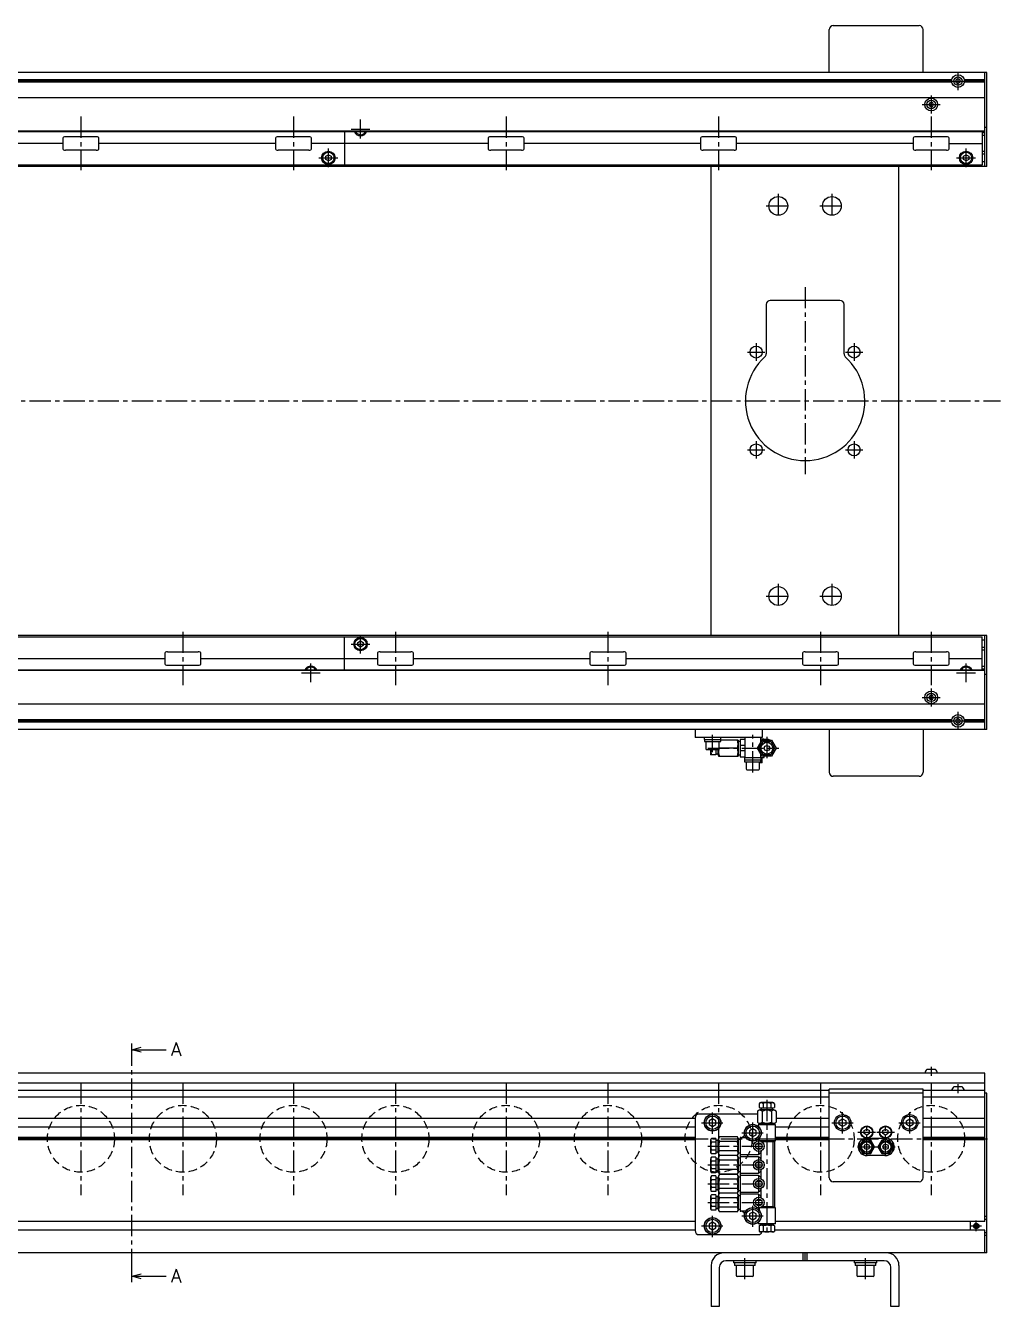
# Model space of a CAD drawing. Extents: x -10 to 2706, y -8 to 1001.
# Drawn here: x 1322 to 2049, y 28 to 983 of the extents above; entities that cross this region are included whole.
import ezdxf

# ---------------------------------------------------------------- set-up
doc = ezdxf.new("R2010")
doc.units = 0
doc.header["$LTSCALE"] = 0.5
doc.linetypes.add('CENTER', pattern=[50.8, 31.75, -6.35, 6.35, -6.35])
doc.linetypes.add('DASHED', pattern=[19.05, 12.7, -6.35])
for name, color, linetype in [('MSM_CENTER', 1, 'CENTER'), ('MSM_CONTINUOUS', 7, 'CONTINUOUS'), ('MSM_DASHED', 4, 'DASHED'), ('MSM_PART_NUMBER', 7, 'CONTINUOUS')]:
    doc.layers.add(name, color=color, linetype=linetype)
doc.styles.get("Standard").update_dxf_attribs({"font": 'txt.shx', "height": 10, "bigfont": 'bigfont.shx'})

# ---------------------------------------------------------------- blocks, each defined once
blk = doc.blocks.new('*U88')
at = {"layer": 'MSM_PART_NUMBER'}
blk.add_text('A', height=10, dxfattribs=at).set_placement((1430.33, 214.87))
blk = doc.blocks.new('*U89')
at = {"layer": 'MSM_PART_NUMBER'}
blk.add_text('A', height=10, dxfattribs=at).set_placement((1430.33, 45.87))

msp = doc.modelspace()

# ---------------------------------------------------------------- linework, layer by layer
at = {"layer": 'MSM_CENTER'}
for p, q in [((2017.25, 948.8), (2017.25, 935.3)), ((2010.5, 942.05), (2024, 942.05)), ((1997.25, 931.3), (1997.25, 917.8)), ((1990.5, 924.55), (2004, 924.55)), ((1363.25, 915.5), (1363.25, 875.5)), ((1521.75, 915.5), (1521.75, 875.5)), ((1571.75, 899.25), (1571.75, 913.25)), ((1680.25, 915.5), (1680.25, 875.5)), ((1838.75, 915.5), (1838.75, 875.5)), ((1997.25, 915.5), (1997.25, 875.5)), ((1564.75, 906.25), (1578.75, 906.25)), ((1547.75, 877.75), (1547.75, 891.75)), ((2023.25, 877.75), (2023.25, 891.75)), ((1540.75, 884.75), (1554.75, 884.75)), ((2016.25, 884.75), (2030.25, 884.75)), ((1883.25, 857.9), (1883.25, 839.9)), ((1923.25, 857.9), (1923.25, 839.9)), ((1874.25, 848.9), (1892.25, 848.9)), ((1914.25, 848.9), (1932.25, 848.9)), ((1903.25, 788.4), (1903.25, 648.9)), ((1866.75, 746.4), (1866.75, 733.4)), ((1939.75, 746.4), (1939.75, 733.4)), ((1860.25, 739.9), (1873.25, 739.9)), ((1933.25, 739.9), (1946.25, 739.9)), ((359.75, 703.4), (2048.85, 703.4)), ((1866.75, 673.4), (1866.75, 660.4)), ((1939.75, 673.4), (1939.75, 660.4)), ((1860.25, 666.9), (1873.25, 666.9)), ((1933.25, 666.9), (1946.25, 666.9)), ((1883.25, 566.9), (1883.25, 548.9)), ((1923.25, 566.9), (1923.25, 548.9)), ((1874.25, 557.9), (1892.25, 557.9)), ((1914.25, 557.9), (1932.25, 557.9)), ((1439.25, 531.3), (1439.25, 491.3)), ((1571.75, 515.05), (1571.75, 529.05)), ((1597.75, 531.3), (1597.75, 491.3)), ((1756.25, 531.3), (1756.25, 491.3)), ((1914.75, 531.3), (1914.75, 491.3)), ((1997.25, 531.3), (1997.25, 491.3)), ((1564.75, 522.05), (1578.75, 522.05)), ((1534.75, 493.55), (1534.75, 507.55)), ((2023.25, 493.55), (2023.25, 507.55)), ((1527.75, 500.55), (1541.75, 500.55)), ((2016.25, 500.55), (2030.25, 500.55)), ((1997.25, 489), (1997.25, 475.5)), ((1990.5, 482.25), (2004, 482.25)), ((2017.25, 471.5), (2017.25, 458)), ((2010.5, 464.75), (2024, 464.75)), ((1834.25, 441.3), (1834.25, 454.4)), ((1864.25, 426.3), (1864.25, 454.4)), ((1874.75, 452.9), (1874.75, 435.9)), ((1830.75, 444.4), (1883.68, 444.4)), ((1401.25, 55), (1401.25, 215)), ((1997.25, 206.75), (1997.25, 200)), ((1363.25, 195), (1363.25, 111)), ((1439.25, 195), (1439.25, 111)), ((1521.75, 195), (1521.75, 111)), ((1597.75, 195), (1597.75, 111)), ((1680.25, 195), (1680.25, 111)), ((1756.25, 195), (1756.25, 111)), ((1838.75, 195), (1838.75, 111)), ((1914.75, 195), (1914.75, 111)), ((1997.25, 195), (1997.25, 111)), ((2017.25, 193.75), (2017.25, 187)), ((1874.75, 182), (1874.75, 81.5)), ((1834.25, 156.75), (1834.25, 173.25)), ((1931.25, 156.9), (1931.25, 173.1)), ((1981.25, 156.9), (1981.25, 173.1)), ((1826, 165), (1842.5, 165)), ((1864.25, 149.25), (1864.25, 165.75)), ((1923.15, 165), (1939.35, 165)), ((1949.25, 139.97), (1949.25, 164.6)), ((1963.25, 139.97), (1963.25, 164.6)), ((1973.15, 165), (1989.35, 165)), ((367.25, 153), (2039.25, 153)), ((1856, 157.5), (1872.5, 157.5)), ((1868.75, 141.5), (1868.75, 153.5)), ((1942.66, 158), (1955.85, 158)), ((1956.66, 158), (1969.85, 158)), ((1830.75, 147.5), (1874.75, 147.5)), ((1942.21, 147), (1970.29, 147)), ((1868.75, 127.5), (1868.75, 139.5)), ((1830.75, 133.5), (1874.75, 133.5)), ((1868.75, 113.5), (1868.75, 125.5)), ((1830.75, 119.5), (1874.75, 119.5)), ((1830.75, 105.5), (1874.75, 105.5)), ((1868.75, 99.5), (1868.75, 111.5)), ((1834.25, 79.75), (1834.25, 96.25)), ((1864.25, 87.25), (1864.25, 103.75)), ((1826, 88), (1842.5, 88)), ((1856, 95.5), (1872.5, 95.5)), ((2026.85, 88), (2034.85, 88)), ((2030.85, 84), (2030.85, 92)), ((1858.25, 48.4), (1858.25, 64)), ((1948.25, 48.4), (1948.25, 64))]:
    msp.add_line(p, q, dxfattribs=at)
at = {"layer": 'MSM_CONTINUOUS'}
for p, q in [((1921.25, 948.4), (1921.25, 980.4)), ((1924.25, 983.4), (1988.25, 983.4)), ((1991.25, 948.4), (1991.25, 980.4)), ((2038.85, 948.4), (370.65, 948.4)), ((2037.25, 948.35), (372.25, 948.35)), ((2037.25, 878.4), (2037.25, 948.4)), ((2038.85, 878.4), (2038.85, 948.4)), ((2012.58, 942.92), (396.92, 942.92)), ((2012.58, 941.18), (396.92, 941.18)), ((2012.5, 942.05), (397, 942.05)), ((2017.25, 943.78), (2015.75, 942.92)), ((2015.75, 942.92), (2015.75, 941.18)), ((2015.75, 941.18), (2017.25, 940.32)), ((2018.75, 942.92), (2017.25, 943.78)), ((2017.25, 940.32), (2018.75, 941.18)), ((2018.75, 941.18), (2018.75, 942.92)), ((2037.25, 942.92), (2021.92, 942.92)), ((2037.25, 941.18), (2021.92, 941.18)), ((2037.25, 942.05), (2022, 942.05)), ((2037.25, 929.55), (372.25, 929.55)), ((1996.38, 926.05), (1995.52, 924.55)), ((1995.52, 924.55), (1996.38, 923.05)), ((1996.38, 926.05), (1998.12, 926.05)), ((1996.38, 923.05), (1998.12, 923.05)), ((1998.98, 924.55), (1998.12, 926.05)), ((1998.12, 923.05), (1998.98, 924.55)), ((2037.25, 904.15), (372.25, 904.15)), ((2037.25, 904.55), (422.25, 904.55)), ((1349.81, 899.5), (1349.81, 891.5)), ((1374.72, 900.5), (1351.78, 900.5)), ((1376.69, 891.5), (1376.69, 899.5)), ((1508.31, 899.5), (1508.31, 891.5)), ((1533.22, 900.5), (1510.28, 900.5)), ((1535.19, 891.5), (1535.19, 899.5)), ((1559.75, 904.15), (1559.75, 879.4)), ((1571.75, 903.94), (1571.39, 904.15)), ((1572.11, 904.15), (1571.75, 903.94)), ((1666.81, 899.5), (1666.81, 891.5)), ((1691.72, 900.5), (1668.78, 900.5)), ((1693.69, 891.5), (1693.69, 899.5)), ((1825.31, 899.5), (1825.31, 891.5)), ((1850.22, 900.5), (1827.28, 900.5)), ((1852.19, 891.5), (1852.19, 899.5)), ((1983.81, 899.5), (1983.81, 891.5)), ((2008.72, 900.5), (1985.78, 900.5)), ((2010.69, 891.5), (2010.69, 899.5)), ((2035.25, 904.15), (2035.25, 879.4)), ((2037.25, 903.4), (2035.25, 903.4)), ((2037.25, 901.4), (2035.25, 901.4)), ((2038.85, 907.4), (2037.25, 907.4)), ((1349.81, 895.5), (1218.19, 895.5)), ((1374.72, 890.5), (1351.78, 890.5)), ((1508.31, 895.5), (1376.69, 895.5)), ((1533.22, 890.5), (1510.28, 890.5)), ((1666.81, 895.5), (1535.19, 895.5)), ((1691.72, 890.5), (1668.78, 890.5)), ((1825.31, 895.5), (1693.69, 895.5)), ((1850.22, 890.5), (1827.28, 890.5)), ((1983.81, 895.5), (1852.19, 895.5)), ((2008.72, 890.5), (1985.78, 890.5)), ((2010.69, 895.5), (2035.25, 895.5)), ((2037.25, 889.4), (2035.25, 889.4)), ((2035.25, 879.4), (450.25, 879.4)), ((1545.75, 885.9), (1547.75, 887.06)), ((1545.75, 883.6), (1545.75, 885.9)), ((1547.75, 882.44), (1545.75, 883.6)), ((1547.75, 887.06), (1549.75, 885.9)), ((1549.75, 883.6), (1547.75, 882.44)), ((1549.75, 885.9), (1549.75, 883.6)), ((2021.25, 885.9), (2023.25, 887.06)), ((2021.25, 883.6), (2021.25, 885.9)), ((2023.25, 882.44), (2021.25, 883.6)), ((2023.25, 887.06), (2025.25, 885.9)), ((2025.25, 883.6), (2023.25, 882.44)), ((2025.25, 885.9), (2025.25, 883.6)), ((2037.25, 887.4), (2035.25, 887.4)), ((2037.25, 881.9), (2035.25, 881.9)), ((2038.85, 878.4), (450.25, 878.4)), ((1833.25, 528.4), (1833.25, 878.4)), ((1973.25, 528.4), (1973.25, 878.4)), ((1874.25, 775.4), (1874.25, 738.5)), ((1929.25, 778.4), (1877.25, 778.4)), ((1932.25, 738.5), (1932.25, 775.4)), ((2038.85, 528.4), (450.25, 528.4)), ((450.25, 527.4), (2035.25, 527.4)), ((1559.75, 502.65), (1559.75, 527.4)), ((2035.25, 502.65), (2035.25, 527.4)), ((2037.25, 458.4), (2037.25, 528.4)), ((2038.85, 458.4), (2038.85, 528.4)), ((1427.78, 516.3), (1450.72, 516.3)), ((1569.75, 523.2), (1571.75, 524.36)), ((1569.75, 520.9), (1569.75, 523.2)), ((1571.75, 519.74), (1569.75, 520.9)), ((1571.75, 524.36), (1573.75, 523.2)), ((1573.75, 520.9), (1571.75, 519.74)), ((1573.75, 523.2), (1573.75, 520.9)), ((1586.28, 516.3), (1609.22, 516.3)), ((1744.78, 516.3), (1767.72, 516.3)), ((1903.28, 516.3), (1926.22, 516.3)), ((1985.78, 516.3), (2008.72, 516.3)), ((2037.25, 524.9), (2035.25, 524.9)), ((2037.25, 519.4), (2035.25, 519.4)), ((2037.25, 517.4), (2035.25, 517.4)), ((1294.19, 511.3), (1425.81, 511.3)), ((1425.81, 515.3), (1425.81, 507.3)), ((1452.69, 507.3), (1452.69, 515.3)), ((1452.69, 511.3), (1584.31, 511.3)), ((1584.31, 515.3), (1584.31, 507.3)), ((1611.19, 507.3), (1611.19, 515.3)), ((1611.19, 511.3), (1742.81, 511.3)), ((1742.81, 515.3), (1742.81, 507.3)), ((1769.69, 507.3), (1769.69, 515.3)), ((1769.69, 511.3), (1901.31, 511.3)), ((1901.31, 515.3), (1901.31, 507.3)), ((1928.19, 507.3), (1928.19, 515.3)), ((1928.19, 511.3), (1983.81, 511.3)), ((1983.81, 515.3), (1983.81, 507.3)), ((2010.69, 507.3), (2010.69, 515.3)), ((2010.69, 511.3), (2035.25, 511.3)), ((2037.25, 502.65), (372.25, 502.65)), ((2037.25, 502.25), (422.25, 502.25)), ((1427.78, 506.3), (1450.72, 506.3)), ((1534.39, 502.65), (1534.75, 502.86)), ((1534.75, 502.86), (1535.11, 502.65)), ((1586.28, 506.3), (1609.22, 506.3)), ((1744.78, 506.3), (1767.72, 506.3)), ((1903.28, 506.3), (1926.22, 506.3)), ((1985.78, 506.3), (2008.72, 506.3)), ((2022.89, 502.65), (2023.25, 502.86)), ((2023.25, 502.86), (2023.61, 502.65)), ((2037.25, 505.4), (2035.25, 505.4)), ((2037.25, 503.4), (2035.25, 503.4)), ((2038.85, 499.4), (2037.25, 499.4)), ((1996.38, 483.75), (1995.52, 482.25)), ((1995.52, 482.25), (1996.38, 480.75)), ((1998.12, 483.75), (1996.38, 483.75)), ((1998.12, 480.75), (1996.38, 480.75)), ((1998.98, 482.25), (1998.12, 483.75)), ((1998.12, 480.75), (1998.98, 482.25)), ((2037.25, 477.25), (372.25, 477.25)), ((2012.58, 465.62), (396.92, 465.62)), ((2012.58, 463.88), (396.92, 463.88)), ((2012.5, 464.75), (397, 464.75)), ((2017.25, 466.48), (2015.75, 465.62)), ((2015.75, 465.62), (2015.75, 463.88)), ((2015.75, 463.88), (2017.25, 463.02)), ((2018.75, 465.62), (2017.25, 466.48)), ((2017.25, 463.02), (2018.75, 463.88)), ((2018.75, 463.88), (2018.75, 465.62)), ((2037.25, 465.62), (2021.92, 465.62)), ((2037.25, 463.88), (2021.92, 463.88)), ((2037.25, 464.75), (2022, 464.75)), ((2038.85, 458.4), (370.65, 458.4)), ((2037.25, 458.45), (372.25, 458.45)), ((1821.25, 458.4), (1821.25, 452.4)), ((1871.25, 452.4), (1821.25, 452.4)), ((1828, 452.4), (1828, 450.8)), ((1828, 450.8), (1840.5, 450.8)), ((1828.15, 450.8), (1828.15, 449.3)), ((1828.15, 449.3), (1840.35, 449.3)), ((1829.25, 449.3), (1829.25, 443.8)), ((1839.25, 443.8), (1839.25, 449.3)), ((1840.35, 449.3), (1840.35, 450.8)), ((1853.25, 450.4), (1840.35, 450.4)), ((1840.5, 450.8), (1840.5, 452.4)), ((1853.25, 450.4), (1853.25, 438.4)), ((1854.75, 449.4), (1853.25, 449.4)), ((1858.25, 450.9), (1854.75, 450.9)), ((1854.75, 450.9), (1854.75, 437.9)), ((1858.25, 452.4), (1858.25, 437.4)), ((1867.82, 444.4), (1871.29, 450.4)), ((1868.98, 444.4), (1871.86, 449.4)), ((1870.25, 448.61), (1870.25, 452.4)), ((1870.25, 451.4), (1872.75, 451.4)), ((1871.25, 458.4), (1871.25, 452.4)), ((1871.29, 450.4), (1878.21, 450.4)), ((1871.86, 449.4), (1877.64, 449.4)), ((1872.75, 450.58), (1872.75, 451.4)), ((1877.64, 449.4), (1880.52, 444.4)), ((1878.21, 450.4), (1881.68, 444.4)), ((1921.25, 458.4), (1921.25, 426.4)), ((1991.25, 458.4), (1991.25, 426.4)), ((1829.75, 443.3), (1838.75, 443.3)), ((1832.75, 443.3), (1832.75, 440)), ((1836.75, 443.3), (1836.75, 439.4)), ((1836.75, 440.15), (1838.25, 440.15)), ((1838.25, 443.3), (1838.25, 439.4)), ((1838.75, 443.3), (1838.75, 438.4)), ((1852.71, 444.4), (1839.29, 444.4)), ((1858.25, 446.4), (1854.75, 446.4)), ((1858.25, 442.4), (1854.75, 442.4)), ((1871.29, 438.4), (1867.82, 444.4)), ((1871.86, 439.4), (1868.98, 444.4)), ((1870.25, 437.4), (1870.25, 440.19)), ((1880.52, 444.4), (1877.64, 439.4)), ((1881.68, 444.4), (1878.21, 438.4)), ((1836.75, 439.4), (1832.87, 439.4)), ((1838.25, 439.4), (1838.75, 439.4)), ((1838.75, 438.4), (1853.25, 438.4)), ((1853.25, 439.4), (1854.75, 439.4)), ((1854.75, 437.9), (1858.25, 437.9)), ((1858, 437.4), (1872.75, 437.4)), ((1858, 437.4), (1858, 435.8)), ((1858, 435.8), (1870.5, 435.8)), ((1858.15, 435.8), (1858.15, 434.3)), ((1858.15, 434.3), (1870.35, 434.3)), ((1859.25, 434.3), (1859.25, 428.9)), ((1869.25, 428.9), (1869.25, 434.3)), ((1871.25, 433.4), (1869.25, 433.4)), ((1870.35, 434.3), (1870.35, 435.8)), ((1870.5, 435.8), (1870.5, 437.4)), ((1870.5, 436.4), (1870.75, 436.4)), ((1870.75, 433.4), (1870.75, 436.4)), ((1871.25, 433.4), (1871.25, 437.4)), ((1878.21, 438.4), (1871.29, 438.4)), ((1877.64, 439.4), (1871.86, 439.4)), ((1872.75, 437.4), (1872.75, 438.4)), ((1859.85, 428.3), (1868.65, 428.3)), ((1988.25, 423.4), (1924.25, 423.4)), ((1401.25, 215), (1401.25, 224)), ((1401.25, 219.5), (1408.25, 221.38)), ((1401.25, 219.5), (1426.85, 219.5)), ((1408.25, 217.62), (1401.25, 219.5)), ((2037.25, 202), (372.25, 202)), ((2000.38, 204.75), (1994.13, 204.75)), ((2037.25, 91.25), (2037.25, 202)), ((2037.25, 194.6), (674.41, 194.6)), ((2020.38, 191.75), (2014.13, 191.75)), ((1921.25, 189), (676.65, 189)), ((1921.25, 184), (678.65, 184)), ((1991.25, 190), (1921.25, 190)), ((1921.25, 124), (1921.25, 190)), ((1991.25, 187), (1921.25, 187)), ((1991.25, 124), (1991.25, 190)), ((2037.25, 189), (1991.25, 189)), ((2037.25, 184), (1991.25, 184)), ((2038.85, 187), (2037.25, 187)), ((2038.85, 68), (2038.85, 187)), ((1867.82, 173.5), (1867.82, 165.5)), ((1868.98, 179.2), (1868.98, 176.3)), ((1879.95, 174.5), (1869.55, 174.5)), ((1879.15, 180), (1870.35, 180)), ((1870.48, 176), (1879.02, 176)), ((1870.5, 176), (1870.5, 174.5)), ((1871.29, 173.5), (1871.29, 165.5)), ((1871.86, 179.2), (1871.86, 176.3)), ((1877.64, 179.2), (1877.64, 176.3)), ((1878.21, 173.5), (1878.21, 165.5)), ((1879, 174.5), (1879, 176)), ((1880.52, 179.2), (1880.52, 176.3)), ((1881.68, 173.5), (1881.68, 165.5)), ((1821.25, 168.25), (667.25, 168.25)), ((1821.25, 168.5), (1821.25, 84.5)), ((1867.82, 171.5), (1824.25, 171.5)), ((1834.25, 167.89), (1831.75, 166.44)), ((1831.75, 166.44), (1831.75, 163.56)), ((1831.75, 163.56), (1834.25, 162.11)), ((1836.75, 166.44), (1834.25, 167.89)), ((1834.25, 162.11), (1836.75, 163.56)), ((1836.75, 163.56), (1836.75, 166.44)), ((1868.25, 163.5), (1868.25, 162.3)), ((1881.25, 163.5), (1868.25, 163.5)), ((1879.95, 164.5), (1869.55, 164.5)), ((1869.75, 164.5), (1869.75, 163.5)), ((1879.75, 163.5), (1879.75, 164.5)), ((1881.25, 151.5), (1881.25, 163.5)), ((1921.25, 168.25), (1881.68, 168.25)), ((1928.75, 166.44), (1931.25, 167.89)), ((1928.75, 163.56), (1928.75, 166.44)), ((1931.25, 162.11), (1928.75, 163.56)), ((1931.25, 167.89), (1933.75, 166.44)), ((1933.75, 163.56), (1931.25, 162.11)), ((1933.75, 163.56), (1933.75, 166.44)), ((1978.75, 166.44), (1981.25, 167.89)), ((1978.75, 163.56), (1978.75, 166.44)), ((1981.25, 162.11), (1978.75, 163.56)), ((1981.25, 167.89), (1983.75, 166.44)), ((1983.75, 163.56), (1981.25, 162.11)), ((1983.75, 163.56), (1983.75, 166.44)), ((2037.25, 168.25), (1991.25, 168.25)), ((1821.25, 161.75), (682.25, 161.75)), ((1821.25, 153.87), (682.25, 153.87)), ((1821.25, 153), (682.25, 153)), ((1836.75, 153.27), (1833.55, 153.27)), ((1836.75, 153.27), (1836.75, 141.73)), ((1839.29, 154.43), (1838.75, 153.5)), ((1838.75, 153.5), (1838.75, 141.5)), ((1852.71, 154.43), (1839.29, 154.43)), ((1853.25, 153.5), (1852.71, 154.43)), ((1853.25, 153.5), (1853.25, 141.5)), ((1854.75, 154), (1854.75, 99)), ((1855.25, 154), (1854.75, 154)), ((1859.3, 153.68), (1854.75, 153.68)), ((1864.25, 160.39), (1861.75, 158.94)), ((1861.75, 158.94), (1861.75, 156.06)), ((1861.75, 156.06), (1864.25, 154.61)), ((1866.75, 158.94), (1864.25, 160.39)), ((1864.25, 154.61), (1866.75, 156.06)), ((1866.75, 156.06), (1866.75, 158.94)), ((1868.55, 152.96), (1868.55, 151.49)), ((1921.25, 161.75), (1881.25, 161.75)), ((1921.25, 153.87), (1881.25, 153.87)), ((1921.25, 153), (1881.25, 153)), ((1947.25, 159.15), (1949.25, 160.31)), ((1947.25, 156.85), (1947.25, 159.15)), ((1949.25, 155.69), (1947.25, 156.85)), ((1949.25, 160.31), (1951.25, 159.15)), ((1951.25, 156.85), (1949.25, 155.69)), ((1950.18, 153.5), (1962.32, 153.5)), ((1951.25, 156.85), (1951.25, 159.15)), ((1961.25, 159.15), (1963.25, 160.31)), ((1961.25, 156.85), (1961.25, 159.15)), ((1963.25, 155.69), (1961.25, 156.85)), ((1963.25, 160.31), (1965.25, 159.15)), ((1965.25, 156.85), (1963.25, 155.69)), ((1965.25, 156.85), (1965.25, 159.15)), ((2037.25, 161.75), (1991.25, 161.75)), ((2037.25, 153.87), (1991.25, 153.87)), ((2037.25, 153), (1991.25, 153)), ((1821.25, 152.13), (682.25, 152.13)), ((1832.75, 151.9), (1832.75, 143.1)), ((1836.75, 150.39), (1833.55, 150.39)), ((1836.75, 144.61), (1833.55, 144.61)), ((1838.25, 151.75), (1836.75, 151.75)), ((1838.75, 152.5), (1838.25, 152.5)), ((1838.25, 152.5), (1838.25, 142.5)), ((1852.71, 150.96), (1839.29, 150.96)), ((1852.71, 144.04), (1839.29, 144.04)), ((1854.75, 152.5), (1853.25, 152.5)), ((1870.75, 149), (1866.75, 149)), ((1866.75, 146), (1870.75, 146)), ((1868.55, 143.51), (1868.55, 141.32)), ((1869.6, 151.5), (1869.79, 151.36)), ((1881.25, 151.5), (1869.6, 151.5)), ((1870.56, 143.93), (1870.17, 142.91)), ((1879.33, 150.63), (1871.24, 150.63)), ((1879.33, 150.63), (1880.75, 151.4)), ((1879.33, 102.37), (1879.33, 150.63)), ((1880.75, 151.21), (1881.25, 151.5)), ((1880.75, 101.6), (1880.75, 151.4)), ((1921.25, 152.13), (1881.25, 152.13)), ((1946.35, 152.03), (1943.44, 147)), ((1943.44, 147), (1946.35, 141.97)), ((1943.75, 150.46), (1943.75, 147.53)), ((1943.75, 146.47), (1943.75, 143.54)), ((1944.63, 147), (1946.94, 151)), ((1946.94, 143), (1944.63, 147)), ((1952.15, 152.03), (1946.35, 152.03)), ((1946.94, 151), (1951.56, 151)), ((1951.56, 151), (1953.87, 147)), ((1953.87, 147), (1951.56, 143)), ((1955.06, 147), (1952.15, 152.03)), ((1952.15, 141.97), (1955.06, 147)), ((1960.35, 152.03), (1957.44, 147)), ((1957.44, 147), (1960.35, 141.97)), ((1958.63, 147), (1960.94, 151)), ((1960.94, 143), (1958.63, 147)), ((1966.15, 152.03), (1960.35, 152.03)), ((1960.94, 151), (1965.56, 151)), ((1965.56, 151), (1967.87, 147)), ((1967.87, 147), (1965.56, 143)), ((1969.06, 147), (1966.15, 152.03)), ((1966.15, 141.97), (1969.06, 147)), ((1968.75, 147.53), (1968.75, 150.46)), ((1968.75, 149.83), (1969.02, 149.98)), ((1969.14, 149.76), (1968.75, 149.54)), ((1968.75, 143.54), (1968.75, 146.47)), ((2037.25, 152.13), (1991.25, 152.13)), ((1832.75, 137.9), (1832.75, 129.1)), ((1836.75, 141.73), (1833.55, 141.73)), ((1836.75, 139.27), (1833.55, 139.27)), ((1836.75, 136.39), (1833.55, 136.39)), ((1836.75, 143.25), (1838.25, 143.25)), ((1836.75, 139.27), (1836.75, 127.73)), ((1838.25, 137.75), (1836.75, 137.75)), ((1838.25, 142.5), (1838.75, 142.5)), ((1838.75, 138.5), (1838.25, 138.5)), ((1838.25, 138.5), (1838.25, 128.5)), ((1838.75, 141.5), (1839.29, 140.57)), ((1839.29, 140.43), (1838.75, 139.5)), ((1838.75, 139.5), (1838.75, 127.5)), ((1852.71, 140.57), (1839.29, 140.57)), ((1852.71, 140.43), (1839.29, 140.43)), ((1852.71, 136.96), (1839.29, 136.96)), ((1852.71, 140.57), (1853.25, 141.5)), ((1853.25, 139.5), (1852.71, 140.43)), ((1853.25, 142.5), (1854.75, 142.5)), ((1853.25, 139.5), (1853.25, 127.5)), ((1854.75, 138.5), (1853.25, 138.5)), ((1854.75, 141.32), (1868.55, 141.32)), ((1868.55, 139.68), (1854.75, 139.68)), ((1870.75, 135), (1866.75, 135)), ((1868.55, 139.68), (1868.55, 137.49)), ((1870.17, 142.91), (1870.17, 138.09)), ((1946.35, 141.97), (1952.15, 141.97)), ((1951.56, 143), (1946.94, 143)), ((1963.25, 140.5), (1949.25, 140.5)), ((1960.35, 141.97), (1966.15, 141.97)), ((1965.56, 143), (1960.94, 143)), ((1836.75, 130.61), (1833.55, 130.61)), ((1836.75, 127.73), (1833.55, 127.73)), ((1836.75, 125.27), (1833.55, 125.27)), ((1836.75, 129.25), (1838.25, 129.25)), ((1836.75, 125.27), (1836.75, 113.73)), ((1838.25, 128.5), (1838.75, 128.5)), ((1838.75, 124.5), (1838.25, 124.5)), ((1838.25, 124.5), (1838.25, 114.5)), ((1838.75, 127.5), (1839.29, 126.57)), ((1839.29, 126.43), (1838.75, 125.5)), ((1838.75, 125.5), (1838.75, 113.5)), ((1852.71, 130.04), (1839.29, 130.04)), ((1852.71, 126.57), (1839.29, 126.57)), ((1852.71, 126.43), (1839.29, 126.43)), ((1852.71, 126.57), (1853.25, 127.5)), ((1853.25, 125.5), (1852.71, 126.43)), ((1853.25, 128.5), (1854.75, 128.5)), ((1853.25, 125.5), (1853.25, 113.5)), ((1854.75, 124.5), (1853.25, 124.5)), ((1854.75, 127.32), (1868.55, 127.32)), ((1868.55, 125.68), (1854.75, 125.68)), ((1866.75, 132), (1870.75, 132)), ((1868.55, 129.51), (1868.55, 127.32)), ((1868.55, 125.68), (1868.55, 123.49)), ((1870.17, 128.91), (1870.17, 124.09)), ((1832.75, 123.9), (1832.75, 115.1)), ((1836.75, 122.39), (1833.55, 122.39)), ((1836.75, 116.61), (1833.55, 116.61)), ((1838.25, 123.75), (1836.75, 123.75)), ((1836.75, 115.25), (1838.25, 115.25)), ((1852.71, 122.96), (1839.29, 122.96)), ((1852.71, 116.04), (1839.29, 116.04)), ((1870.75, 121), (1866.75, 121)), ((1866.75, 118), (1870.75, 118)), ((1868.55, 115.51), (1868.55, 113.32)), ((1870.17, 114.91), (1870.17, 110.09)), ((1988.25, 121), (1924.25, 121)), ((1832.75, 109.9), (1832.75, 101.1)), ((1836.75, 113.73), (1833.55, 113.73)), ((1836.75, 111.27), (1833.55, 111.27)), ((1836.75, 108.39), (1833.55, 108.39)), ((1836.75, 111.27), (1836.75, 99.73)), ((1838.25, 109.75), (1836.75, 109.75)), ((1838.25, 114.5), (1838.75, 114.5)), ((1838.75, 110.5), (1838.25, 110.5)), ((1838.25, 110.5), (1838.25, 100.5)), ((1838.75, 113.5), (1839.29, 112.57)), ((1839.29, 112.43), (1838.75, 111.5)), ((1838.75, 111.5), (1838.75, 99.5)), ((1852.71, 112.57), (1839.29, 112.57)), ((1852.71, 112.43), (1839.29, 112.43)), ((1852.71, 108.96), (1839.29, 108.96)), ((1852.71, 112.57), (1853.25, 113.5)), ((1853.25, 111.5), (1852.71, 112.43)), ((1853.25, 114.5), (1854.75, 114.5)), ((1853.25, 111.5), (1853.25, 99.5)), ((1854.75, 110.5), (1853.25, 110.5)), ((1854.75, 113.32), (1868.55, 113.32)), ((1868.55, 111.68), (1854.75, 111.68)), ((1870.75, 107), (1866.75, 107)), ((1868.55, 111.68), (1868.55, 109.49)), ((1836.75, 102.61), (1833.55, 102.61)), ((1836.75, 99.73), (1833.55, 99.73)), ((1836.75, 101.25), (1838.25, 101.25)), ((1838.25, 100.5), (1838.75, 100.5)), ((1838.75, 99.5), (1839.29, 98.57)), ((1852.71, 102.04), (1839.29, 102.04)), ((1852.71, 98.57), (1839.29, 98.57)), ((1852.71, 98.57), (1853.25, 99.5)), ((1853.25, 100.5), (1854.75, 100.5)), ((1854.75, 99.32), (1859.3, 99.32)), ((1854.75, 99), (1855.25, 99)), ((1864.25, 98.39), (1861.75, 96.94)), ((1861.75, 96.94), (1861.75, 94.06)), ((1866.75, 96.94), (1864.25, 98.39)), ((1866.75, 104), (1870.75, 104)), ((1866.75, 94.06), (1866.75, 96.94)), ((1868.55, 101.51), (1868.55, 100.04)), ((1869.6, 101.5), (1869.79, 101.64)), ((1881.25, 101.5), (1869.6, 101.5)), ((1879.33, 102.37), (1871.24, 102.37)), ((1880.75, 101.6), (1879.33, 102.37)), ((1881.25, 101.5), (1880.75, 101.79)), ((1881.25, 89.5), (1881.25, 101.5)), ((1821.25, 91.25), (682.25, 91.25)), ((1834.25, 90.89), (1831.75, 89.44)), ((1831.75, 89.44), (1831.75, 86.56)), ((1831.75, 86.56), (1834.25, 85.11)), ((1836.75, 89.44), (1834.25, 90.89)), ((1834.25, 85.11), (1836.75, 86.56)), ((1836.75, 86.56), (1836.75, 89.44)), ((1861.75, 94.06), (1864.25, 92.61)), ((1864.25, 92.61), (1866.75, 94.06)), ((1868.25, 90.7), (1868.25, 89.5)), ((1881.25, 89.5), (1868.25, 89.5)), ((1869.75, 88.5), (1868.98, 88.05)), ((1868.98, 88.05), (1868.98, 83.95)), ((1869.75, 89.5), (1869.75, 88.5)), ((1879.75, 88.5), (1869.75, 88.5)), ((1871.86, 88.05), (1871.86, 83.95)), ((1877.64, 88.05), (1877.64, 83.95)), ((1879.75, 88.5), (1879.75, 89.5)), ((1880.52, 88.05), (1879.75, 88.5)), ((1880.52, 88.05), (1880.52, 83.95)), ((2037.25, 91.25), (1881.25, 91.25)), ((2026.25, 90), (2026.25, 86)), ((2030.27, 89), (2029.7, 88)), ((2029.7, 88), (2030.27, 87)), ((2031.43, 89), (2030.27, 89)), ((2030.27, 87), (2031.43, 87)), ((2032, 88), (2031.43, 89)), ((2031.43, 87), (2032, 88)), ((2038.85, 95), (2037.25, 95)), ((2037.25, 93), (2038.85, 93)), ((1821.25, 84.75), (679.75, 84.75)), ((1824.25, 81.5), (1868.25, 81.5)), ((1868.98, 83.95), (1869.75, 83.5)), ((1879.75, 83.5), (1869.75, 83.5)), ((1879.75, 83.5), (1880.52, 83.95)), ((2037.25, 84.75), (1880.52, 84.75)), ((2037.25, 68), (2037.25, 84.75)), ((2037.25, 83), (2038.85, 83)), ((2038.85, 81), (2037.25, 81)), ((2038.85, 68), (472.25, 68)), ((1901.75, 62), (1901.75, 68)), ((1903.25, 62), (1903.25, 68)), ((1904.75, 62), (1904.75, 68)), ((1833.25, 58.5), (1833.25, 28)), ((1962.25, 62), (1844.25, 62)), ((1849.75, 62), (1849.75, 60.4)), ((1866.75, 60.4), (1849.75, 60.4)), ((1850.55, 60.4), (1850.55, 58.4)), ((1865.95, 58.4), (1850.55, 58.4)), ((1851.75, 58.4), (1851.75, 51.2)), ((1864.75, 51.2), (1864.75, 58.4)), ((1865.95, 58.4), (1865.95, 60.4)), ((1866.75, 60.4), (1866.75, 62)), ((1939.75, 62), (1939.75, 60.4)), ((1956.75, 60.4), (1939.75, 60.4)), ((1940.55, 60.4), (1940.55, 58.4)), ((1955.95, 58.4), (1940.55, 58.4)), ((1941.75, 58.4), (1941.75, 51.2)), ((1954.75, 51.2), (1954.75, 58.4)), ((1955.95, 58.4), (1955.95, 60.4)), ((1956.75, 60.4), (1956.75, 62)), ((1973.25, 58.5), (1973.25, 28)), ((1401.25, 46), (1401.25, 55)), ((1401.25, 50.5), (1408.25, 52.38)), ((1408.25, 48.62), (1401.25, 50.5)), ((1401.25, 50.5), (1426.85, 50.5)), ((1839.25, 57), (1839.25, 28)), ((1863.95, 50.4), (1852.55, 50.4)), ((1953.95, 50.4), (1942.55, 50.4)), ((1967.25, 28), (1967.25, 57)), ((1839.25, 28), (1833.25, 28)), ((1973.25, 28), (1967.25, 28))]:
    msp.add_line(p, q, dxfattribs=at)
for centre, radius in [((2017.25, 942.05), 4.75), ((2017.25, 942.05), 3.13), ((1997.25, 924.55), 4.75), ((1997.25, 924.55), 3.13), ((1547.75, 884.75), 5), ((1547.75, 884.75), 4.25), ((2023.25, 884.75), 5), ((2023.25, 884.75), 4.25), ((1883.25, 848.9), 7), ((1923.25, 848.9), 7), ((1866.75, 739.9), 4.5), ((1939.75, 739.9), 4.5), ((1866.75, 666.9), 4.5), ((1939.75, 666.9), 4.5), ((1883.25, 557.9), 7), ((1923.25, 557.9), 7), ((1571.75, 522.05), 5), ((1571.75, 522.05), 4.25), ((1997.25, 482.25), 4.75), ((1997.25, 482.25), 3.13), ((2017.25, 464.75), 4.75), ((2017.25, 464.75), 3.13), ((1874.75, 444.4), 4.4), ((1874.75, 444.4), 2), ((1834.25, 165), 6.25), ((1834.25, 165), 6.1), ((1834.25, 165), 5), ((1864.25, 157.5), 6.25), ((1864.25, 157.5), 6.1), ((1864.25, 157.5), 5), ((1931.25, 165), 6.1), ((1931.25, 165), 5), ((1949.25, 158), 4.6), ((1963.25, 158), 4.6), ((1981.25, 165), 6.1), ((1981.25, 165), 5), ((1949.25, 158), 4.25), ((1963.25, 158), 4.25), ((1868.75, 147.5), 4), ((1868.75, 147.5), 2.5), ((1949.25, 147), 3.9), ((1949.25, 147), 2), ((1963.25, 147), 3.9), ((1963.25, 147), 2), ((1868.75, 133.5), 4), ((1868.75, 133.5), 2.5), ((1868.75, 119.5), 4), ((1868.75, 119.5), 2.5), ((1868.75, 105.5), 4), ((1868.75, 105.5), 2.5), ((1864.25, 95.5), 6.25), ((1864.25, 95.5), 6.1), ((1864.25, 95.5), 5), ((1834.25, 88), 6.25), ((1834.25, 88), 6.1), ((1834.25, 88), 5), ((2030.85, 88), 2), ((2030.85, 88), 1.6)]:
    msp.add_circle(centre, radius, dxfattribs=at)
for centre, radius, start, end in [((1924.25, 980.4), 3, 90, 180), ((1988.25, 980.4), 3, 0, 90), ((1350.68, 899.38), 0.882, 115.53281, 172.10275), ((1351.76, 897.09), 3.41, 89.66873, 115.24537), ((1374.74, 897.09), 3.41, 64.75463, 90.33127), ((1375.82, 899.38), 0.882, 7.89725, 64.46719), ((1509.18, 899.38), 0.882, 115.53281, 172.10275), ((1510.26, 897.09), 3.41, 89.66873, 115.24537), ((1533.24, 897.09), 3.41, 64.75463, 90.33127), ((1534.32, 899.38), 0.882, 7.89725, 64.46719), ((1571.75, 906.25), 5, 204.83459, 335.16541), ((1571.75, 906.25), 4.25, 209.61158, 330.38842), ((1667.68, 899.38), 0.882, 115.53281, 172.10275), ((1668.76, 897.09), 3.41, 89.66873, 115.24537), ((1691.74, 897.09), 3.41, 64.75463, 90.33127), ((1692.82, 899.38), 0.882, 7.89725, 64.46719), ((1826.18, 899.38), 0.882, 115.53281, 172.10275), ((1827.26, 897.09), 3.41, 89.66873, 115.24537), ((1850.24, 897.09), 3.41, 64.75463, 90.33127), ((1851.32, 899.38), 0.882, 7.89725, 64.46719), ((1984.68, 899.38), 0.882, 115.53281, 172.10275), ((1985.76, 897.09), 3.41, 89.66873, 115.24537), ((2008.74, 897.09), 3.41, 64.75463, 90.33127), ((2009.82, 899.38), 0.882, 7.89725, 64.46719), ((1350.68, 891.62), 0.882, 187.89725, 244.46719), ((1351.76, 893.91), 3.41, 244.75463, 270.33127), ((1374.74, 893.91), 3.41, 269.66873, 295.24537), ((1375.82, 891.62), 0.882, 295.53281, 352.10275), ((1509.18, 891.62), 0.882, 187.89725, 244.46719), ((1510.26, 893.91), 3.41, 244.75463, 270.33127), ((1533.24, 893.91), 3.41, 269.66873, 295.24537), ((1534.32, 891.62), 0.882, 295.53281, 352.10275), ((1667.68, 891.62), 0.882, 187.89725, 244.46719), ((1668.76, 893.91), 3.41, 244.75463, 270.33127), ((1691.74, 893.91), 3.41, 269.66873, 295.24537), ((1692.82, 891.62), 0.882, 295.53281, 352.10275), ((1826.18, 891.62), 0.882, 187.89725, 244.46719), ((1827.26, 893.91), 3.41, 244.75463, 270.33127), ((1850.24, 893.91), 3.41, 269.66873, 295.24537), ((1851.32, 891.62), 0.882, 295.53281, 352.10275), ((1984.68, 891.62), 0.882, 187.89725, 244.46719), ((1985.76, 893.91), 3.41, 244.75463, 270.33127), ((2008.74, 893.91), 3.41, 269.66873, 295.24537), ((2009.82, 891.62), 0.882, 295.53281, 352.10275), ((1877.25, 775.4), 3, 90, 180), ((1929.25, 775.4), 3, 0, 90), ((1903.25, 703.4), 44.5, 132.35205, 47.64795), ((1871.25, 738.5), 3, 312.35205, 360), ((1935.25, 738.5), 3, 180, 227.64795), ((1426.68, 515.18), 0.882, 115.53281, 172.10275), ((1427.76, 512.89), 3.41, 89.66873, 115.24537), ((1450.74, 512.89), 3.41, 64.75463, 90.33127), ((1451.82, 515.18), 0.882, 7.89725, 64.46719), ((1585.18, 515.18), 0.882, 115.53281, 172.10275), ((1586.26, 512.89), 3.41, 89.66873, 115.24537), ((1609.24, 512.89), 3.41, 64.75463, 90.33127), ((1610.32, 515.18), 0.882, 7.89725, 64.46719), ((1743.68, 515.18), 0.882, 115.53281, 172.10275), ((1744.76, 512.89), 3.41, 89.66873, 115.24537), ((1767.74, 512.89), 3.41, 64.75463, 90.33127), ((1768.82, 515.18), 0.882, 7.89725, 64.46719), ((1902.18, 515.18), 0.882, 115.53281, 172.10275), ((1903.26, 512.89), 3.41, 89.66873, 115.24537), ((1926.24, 512.89), 3.41, 64.75463, 90.33127), ((1927.32, 515.18), 0.882, 7.89725, 64.46719), ((1984.68, 515.18), 0.882, 115.53281, 172.10275), ((1985.76, 512.89), 3.41, 89.66873, 115.24537), ((2008.74, 512.89), 3.41, 64.75463, 90.33127), ((2009.82, 515.18), 0.882, 7.89725, 64.46719), ((1426.68, 507.42), 0.882, 187.89725, 244.46719), ((1427.76, 509.71), 3.41, 244.75463, 270.33127), ((1450.74, 509.71), 3.41, 269.66873, 295.24537), ((1451.82, 507.42), 0.882, 295.53281, 352.10275), ((1585.18, 507.42), 0.882, 187.89725, 244.46719), ((1586.26, 509.71), 3.41, 244.75463, 270.33127), ((1609.24, 509.71), 3.41, 269.66873, 295.24537), ((1610.32, 507.42), 0.882, 295.53281, 352.10275), ((1743.68, 507.42), 0.882, 187.89725, 244.46719), ((1744.76, 509.71), 3.41, 244.75463, 270.33127), ((1767.74, 509.71), 3.41, 269.66873, 295.24537), ((1768.82, 507.42), 0.882, 295.53281, 352.10275), ((1902.18, 507.42), 0.882, 187.89725, 244.46719), ((1903.26, 509.71), 3.41, 244.75463, 270.33127), ((1926.24, 509.71), 3.41, 269.66873, 295.24537), ((1927.32, 507.42), 0.882, 295.53281, 352.10275), ((1984.68, 507.42), 0.882, 187.89725, 244.46719), ((1985.76, 509.71), 3.41, 244.75463, 270.33127), ((2008.74, 509.71), 3.41, 269.66873, 295.24537), ((2009.82, 507.42), 0.882, 295.53281, 352.10275), ((1534.75, 500.55), 5, 24.83459, 155.16541), ((1534.75, 500.55), 4.25, 29.61158, 150.38842), ((2023.25, 500.55), 5, 24.83459, 155.16541), ((2023.25, 500.55), 4.25, 29.61158, 150.38842), ((1844.58, 447.4), 8.67, 339.74384, 20.25616), ((1874.75, 444.4), 6.5, 67.38014, 112.61986), ((1874.75, 444.4), 5.2, 74.05763, 105.94237), ((1829.75, 443.8), 0.5, 180, 270), ((1834.35, 440.01), 1.6, 180.43562, 202.49501), ((1837.77, 441.9), 4.91, 163.42229, 210.63), ((1838.75, 443.8), 0.5, 270, 0), ((1847.42, 441.4), 8.67, 166.97843, 200.25616), ((1847.42, 447.4), 8.67, 199.55904, 200.25616), ((1847.42, 441.4), 8.67, 159.74384, 160.44096), ((1844.58, 441.4), 8.67, 339.74384, 20.25616), ((1859.85, 428.9), 0.6, 180, 270), ((1868.65, 428.9), 0.6, 270, 360), ((1924.25, 426.4), 3, 180, 270), ((1988.25, 426.4), 3, 270, 0), ((1997.16, 201.1), 4.75, 129.77311, 169.06843), ((1997.34, 201.1), 4.75, 10.93157, 50.22689), ((2017.16, 188.1), 4.75, 129.77311, 169.06843), ((2017.34, 188.1), 4.75, 10.93157, 50.22689), ((1869.55, 172.5), 2, 90.11029, 149.93887), ((1869.15, 172.74), 1.53, 111.55113, 150.36521), ((1869.58, 171.04), 3.28, 77.03002, 107.58008), ((1870.36, 178.4), 1.6, 90.43562, 150.00191), ((1870.08, 178.56), 1.28, 101.23665, 150.00946), ((1870.48, 179.9), 3.9, 247.37747, 270), ((1870.21, 179.52), 3.45, 249.0935, 269.33894), ((1870.42, 177.23), 2.65, 75.46823, 102.70483), ((1870.53, 179.81), 3.76, 264.46564, 290.7762), ((1869.93, 172.72), 1.56, 29.94112, 75.76836), ((1870.76, 178.56), 1.27, 30.00153, 75.51684), ((1874.75, 166.7), 7.63, 63.00964, 116.99036), ((1873.55, 177.03), 2.75, 97.70448, 127.88636), ((1874.75, 194.16), 18.09, 260.81926, 279.18074), ((1874.76, 169.74), 10.14, 82.15911, 98.97638), ((1875.91, 176.99), 2.8, 52.03334, 85.17798), ((1878.74, 178.56), 1.28, 101.23665, 150.00946), ((1878.87, 179.52), 3.45, 249.0935, 269.33894), ((1879.54, 172.74), 1.53, 111.55113, 150.36521), ((1879.08, 177.23), 2.65, 75.46823, 102.70483), ((1879.19, 179.81), 3.76, 264.46564, 290.7762), ((1879.97, 171.04), 3.28, 77.03002, 107.58008), ((1879.02, 179.9), 3.9, 270, 292.61211), ((1879.14, 178.4), 1.6, 29.99809, 89.56438), ((1879.42, 178.56), 1.27, 30.00153, 75.51684), ((1879.95, 172.5), 2, 30.03164, 89.88971), ((1880.32, 172.72), 1.56, 29.94112, 75.76836), ((1824.25, 168.5), 3, 90, 180), ((1869.55, 166.5), 2, 210.03164, 269.88971), ((1869.18, 166.28), 1.56, 209.94112, 255.76836), ((1869.53, 167.96), 3.28, 257.03002, 287.58008), ((1869.96, 166.26), 1.53, 291.55113, 330.36521), ((1874.75, 172.3), 7.63, 243.00964, 296.99036), ((1879.57, 166.28), 1.56, 209.94112, 255.76836), ((1879.92, 167.96), 3.28, 257.03002, 287.58008), ((1879.95, 166.5), 2, 270.11029, 329.93887), ((1880.35, 166.26), 1.53, 291.55113, 330.36521), ((1834.35, 151.89), 1.6, 119.99809, 179.56438), ((1834.19, 152.17), 1.28, 119.99054, 168.76335), ((1842.21, 152.57), 3.47, 147.64359, 177.97216), ((1849.79, 152.57), 3.47, 2.02784, 32.35641), ((1855.25, 157), 3, 270, 344.34572), ((1856.77, 146.69), 13.7, 20.55488, 28.50184), ((1949.25, 147), 6.5, 96.30161, 270), ((1963.25, 147), 6.5, 270, 83.69839), ((1835.52, 151.83), 2.65, 167.29517, 194.53177), ((1843.01, 147.49), 10.14, 171.02362, 187.84089), ((1835.52, 143.17), 2.65, 167.29517, 194.53177), ((1834.19, 143.51), 1.28, 119.99054, 168.76335), ((1834.19, 151.49), 1.27, 194.48316, 239.99847), ((1835.76, 146.34), 2.8, 184.82202, 217.96666), ((1835.72, 148.7), 2.75, 142.11364, 172.29552), ((1956.04, 155.44), 117.32, 181.34195, 181.40146), ((1842.3, 152.86), 3.56, 184.53386, 212.09487), ((1847.06, 147.36), 8.31, 175.79142, 187.9999), ((1842.21, 142.18), 3.47, 147.64359, 177.97216), ((1876.64, 143), 38.2, 167.96439, 172.52064), ((1852.78, 148.01), 14.07, 187.35501, 196.39305), ((1849.7, 152.86), 3.56, 327.90513, 355.46614), ((1815.36, 143), 38.2, 7.47936, 12.03561), ((1839.22, 148.01), 14.07, 343.60695, 352.64499), ((1849.79, 142.18), 3.47, 2.02784, 32.35641), ((1844.94, 147.36), 8.31, 352.0001, 4.20858), ((1735.96, 155.44), 117.32, 358.59854, 358.65805), ((1949.25, 147), 5.04, 154.09869, 205.90131), ((1949.25, 147), 5.04, 94.09869, 145.90131), ((1949.25, 147), 5.04, 214.09869, 265.90131), ((1949.25, 147), 5.04, 34.09869, 85.90131), ((1949.25, 147), 5.04, 274.09869, 325.90131), ((1949.25, 147), 5.04, 334.09869, 25.90131), ((1963.25, 147), 5.04, 154.09869, 205.90131), ((1963.25, 147), 5.04, 94.09869, 145.90131), ((1963.25, 147), 5.04, 214.09869, 265.90131), ((1963.25, 147), 5.04, 34.09869, 85.90131), ((1963.25, 147), 5.04, 274.09869, 325.90131), ((1963.25, 147), 5.04, 334.09869, 25.90131), ((1834.35, 143.11), 1.6, 180.43562, 240.00191), ((1834.35, 137.89), 1.6, 119.99809, 179.56438), ((1835.52, 137.83), 2.65, 167.29517, 194.53177), ((1843.01, 133.49), 10.14, 171.02362, 187.84089), ((1834.19, 138.17), 1.28, 119.99054, 168.76335), ((1834.19, 142.83), 1.27, 194.48316, 239.99847), ((1834.19, 137.49), 1.27, 194.48316, 239.99847), ((1835.72, 134.7), 2.75, 142.11364, 172.29552), ((1956.04, 145.05), 117.32, 181.34195, 181.40146), ((1842.3, 142.46), 3.56, 184.53386, 212.09487), ((1842.21, 138.57), 3.47, 147.64359, 177.97216), ((1956.04, 141.44), 117.32, 181.34195, 181.40146), ((1842.3, 138.86), 3.56, 184.53386, 212.09487), ((1847.06, 133.36), 8.31, 175.79142, 187.9999), ((1876.64, 129), 38.2, 167.96439, 172.52064), ((1849.7, 142.46), 3.56, 327.90513, 355.46614), ((1849.79, 138.57), 3.47, 2.02784, 32.35641), ((1849.7, 138.86), 3.56, 327.90513, 355.46614), ((1815.36, 129), 38.2, 7.47936, 12.03561), ((1844.94, 133.36), 8.31, 352.0001, 4.20858), ((1735.96, 145.05), 117.32, 358.59854, 358.65805), ((1735.96, 141.44), 117.32, 358.59854, 358.65805), ((1864.06, 147.5), 7.64, 305.97921, 323.04645), ((1864.06, 133.5), 7.64, 36.95355, 54.02079), ((1576.1, 25.24), 314.98, 20.7943, 20.99431), ((1834.35, 129.11), 1.6, 180.43562, 240.00191), ((1834.35, 123.89), 1.6, 119.99809, 179.56438), ((1835.52, 129.17), 2.65, 167.29517, 194.53177), ((1835.52, 123.83), 2.65, 167.29517, 194.53177), ((1834.19, 129.51), 1.28, 119.99054, 168.76335), ((1834.19, 124.17), 1.28, 119.99054, 168.76335), ((1834.19, 128.83), 1.27, 194.48316, 239.99847), ((1835.76, 132.34), 2.8, 184.82202, 217.96666), ((1842.21, 128.18), 3.47, 147.64359, 177.97216), ((1956.04, 131.05), 117.32, 181.34195, 181.40146), ((1842.3, 128.46), 3.56, 184.53386, 212.09487), ((1842.21, 124.57), 3.47, 147.64359, 177.97216), ((1956.04, 127.44), 117.32, 181.34195, 181.40146), ((1842.3, 124.86), 3.56, 184.53386, 212.09487), ((1852.78, 134.01), 14.07, 187.35501, 196.39305), ((1839.22, 134.01), 14.07, 343.60695, 352.64499), ((1849.79, 128.18), 3.47, 2.02784, 32.35641), ((1849.7, 128.46), 3.56, 327.90513, 355.46614), ((1849.79, 124.57), 3.47, 2.02784, 32.35641), ((1849.7, 124.86), 3.56, 327.90513, 355.46614), ((1735.96, 131.05), 117.32, 358.59854, 358.65805), ((1735.96, 127.44), 117.32, 358.59854, 358.65805), ((1864.06, 133.5), 7.64, 305.97921, 323.04645), ((1864.06, 119.5), 7.64, 36.95355, 54.02079), ((1858.14, 134.09), 13.1, 336.69976, 341.51163), ((1834.35, 115.11), 1.6, 180.43562, 240.00191), ((1843.01, 119.49), 10.14, 171.02362, 187.84089), ((1835.52, 115.17), 2.65, 167.29517, 194.53177), ((1834.19, 115.51), 1.28, 119.99054, 168.76335), ((1834.19, 123.49), 1.27, 194.48316, 239.99847), ((1835.76, 118.34), 2.8, 184.82202, 217.96666), ((1835.72, 120.7), 2.75, 142.11364, 172.29552), ((1847.06, 119.36), 8.31, 175.79142, 187.9999), ((1842.21, 114.18), 3.47, 147.64359, 177.97216), ((1876.64, 115), 38.2, 167.96439, 172.52064), ((1852.78, 120.01), 14.07, 187.35501, 196.39305), ((1815.36, 115), 38.2, 7.47936, 12.03561), ((1839.22, 120.01), 14.07, 343.60695, 352.64499), ((1849.79, 114.18), 3.47, 2.02784, 32.35641), ((1844.94, 119.36), 8.31, 352.0001, 4.20858), ((1864.06, 119.5), 7.64, 305.97921, 323.04645), ((1576.1, 11.24), 314.98, 20.7943, 20.99431), ((1858.14, 120.09), 13.1, 336.69976, 341.51163), ((1924.25, 124), 3, 180, 270), ((1988.25, 124), 3, 270, 0), ((1834.35, 109.89), 1.6, 119.99809, 179.56438), ((1835.52, 109.83), 2.65, 167.29517, 194.53177), ((1843.01, 105.49), 10.14, 171.02362, 187.84089), ((1834.19, 110.17), 1.28, 119.99054, 168.76335), ((1834.19, 114.83), 1.27, 194.48316, 239.99847), ((1834.19, 109.49), 1.27, 194.48316, 239.99847), ((1835.72, 106.7), 2.75, 142.11364, 172.29552), ((1956.04, 117.05), 117.32, 181.34195, 181.40146), ((1842.3, 114.46), 3.56, 184.53386, 212.09487), ((1842.21, 110.57), 3.47, 147.64359, 177.97216), ((1956.04, 113.44), 117.32, 181.34195, 181.40146), ((1842.3, 110.86), 3.56, 184.53386, 212.09487), ((1847.06, 105.36), 8.31, 175.79142, 187.9999), ((1876.64, 101), 38.2, 167.96439, 172.52064), ((1849.7, 114.46), 3.56, 327.90513, 355.46614), ((1849.79, 110.57), 3.47, 2.02784, 32.35641), ((1849.7, 110.86), 3.56, 327.90513, 355.46614), ((1815.36, 101), 38.2, 7.47936, 12.03561), ((1844.94, 105.36), 8.31, 352.0001, 4.20858), ((1735.96, 117.05), 117.32, 358.59854, 358.65805), ((1735.96, 113.44), 117.32, 358.59854, 358.65805), ((1864.06, 105.5), 7.64, 36.95355, 54.02079), ((1858.13, 104.91), 13.11, 18.49054, 23.29807), ((1834.35, 101.11), 1.6, 180.43562, 240.00191), ((1835.52, 101.17), 2.65, 167.29517, 194.53177), ((1834.19, 101.51), 1.28, 119.99054, 168.76335), ((1834.19, 100.83), 1.27, 194.48316, 239.99847), ((1835.76, 104.34), 2.8, 184.82202, 217.96666), ((1842.21, 100.18), 3.47, 147.64359, 177.97216), ((1956.04, 103.05), 117.32, 181.34195, 181.40146), ((1842.3, 100.46), 3.56, 184.53386, 212.09487), ((1852.78, 106.01), 14.07, 187.35501, 196.39305), ((1839.22, 106.01), 14.07, 343.60695, 352.64499), ((1849.79, 100.18), 3.47, 2.02784, 32.35641), ((1849.7, 100.46), 3.56, 327.90513, 355.46614), ((1735.96, 103.05), 117.32, 358.59854, 358.65805), ((1855.25, 96), 3, 15.65428, 90), ((1856.83, 106.29), 13.64, 331.47404, 339.45651), ((1871.11, 83.91), 4.66, 103.97939, 117.21984), ((1870.63, 85.7), 2.81, 94.38836, 103.45652), ((1870.32, 85.61), 2.89, 57.64359, 87.97216), ((1874.95, 77.67), 10.83, 91.04235, 106.5456), ((1874.7, 78.61), 9.89, 72.71508, 89.69697), ((1879.18, 85.61), 2.89, 92.02784, 122.35641), ((1878.87, 85.7), 2.81, 76.54348, 85.61164), ((1878.39, 83.91), 4.66, 62.78016, 76.02061), ((2029.25, 90), 3, 155.37568, 180), ((2029.25, 86), 3, 180, 204.62432), ((1824.25, 84.5), 3, 180, 270), ((1868.25, 84.5), 3, 270, 340.52878), ((1871.11, 88.09), 4.66, 242.78016, 256.02061), ((1870.63, 86.3), 2.81, 256.54348, 265.61164), ((1870.32, 86.39), 2.89, 272.02784, 302.35641), ((1874.95, 94.33), 10.83, 253.4544, 268.95765), ((1874.7, 93.39), 9.89, 270.30303, 287.28492), ((1879.18, 86.39), 2.89, 237.64359, 267.97216), ((1878.87, 86.3), 2.81, 274.38836, 283.45652), ((1878.39, 88.09), 4.66, 283.97939, 297.21984), ((1842.75, 58.5), 9.5, 90, 180), ((1963.75, 58.5), 9.5, 0, 90), ((1844.25, 57), 5, 90, 180), ((1962.25, 57), 5, 0, 90), ((1852.55, 51.2), 0.8, 180, 270), ((1863.95, 51.2), 0.8, 270, 0), ((1942.55, 51.2), 0.8, 180, 270), ((1953.95, 51.2), 0.8, 270, 0)]:
    msp.add_arc(centre, radius, start, end, dxfattribs=at)
at = {"layer": 'MSM_DASHED'}
for centre in [(1363.25, 153), (1439.25, 153), (1521.75, 153), (1597.75, 153), (1680.25, 153), (1756.25, 153), (1838.75, 153), (1914.75, 153), (1997.25, 153)]:
    msp.add_circle(centre, 25, dxfattribs=at)

# ---------------------------------------------------------------- block references
at = {"layer": 'MSM_CONTINUOUS'}
for name in ['*U88', '*U89']:
    msp.add_blockref(name, (0, 0), dxfattribs=at)

doc.saveas('drawing.dxf')
